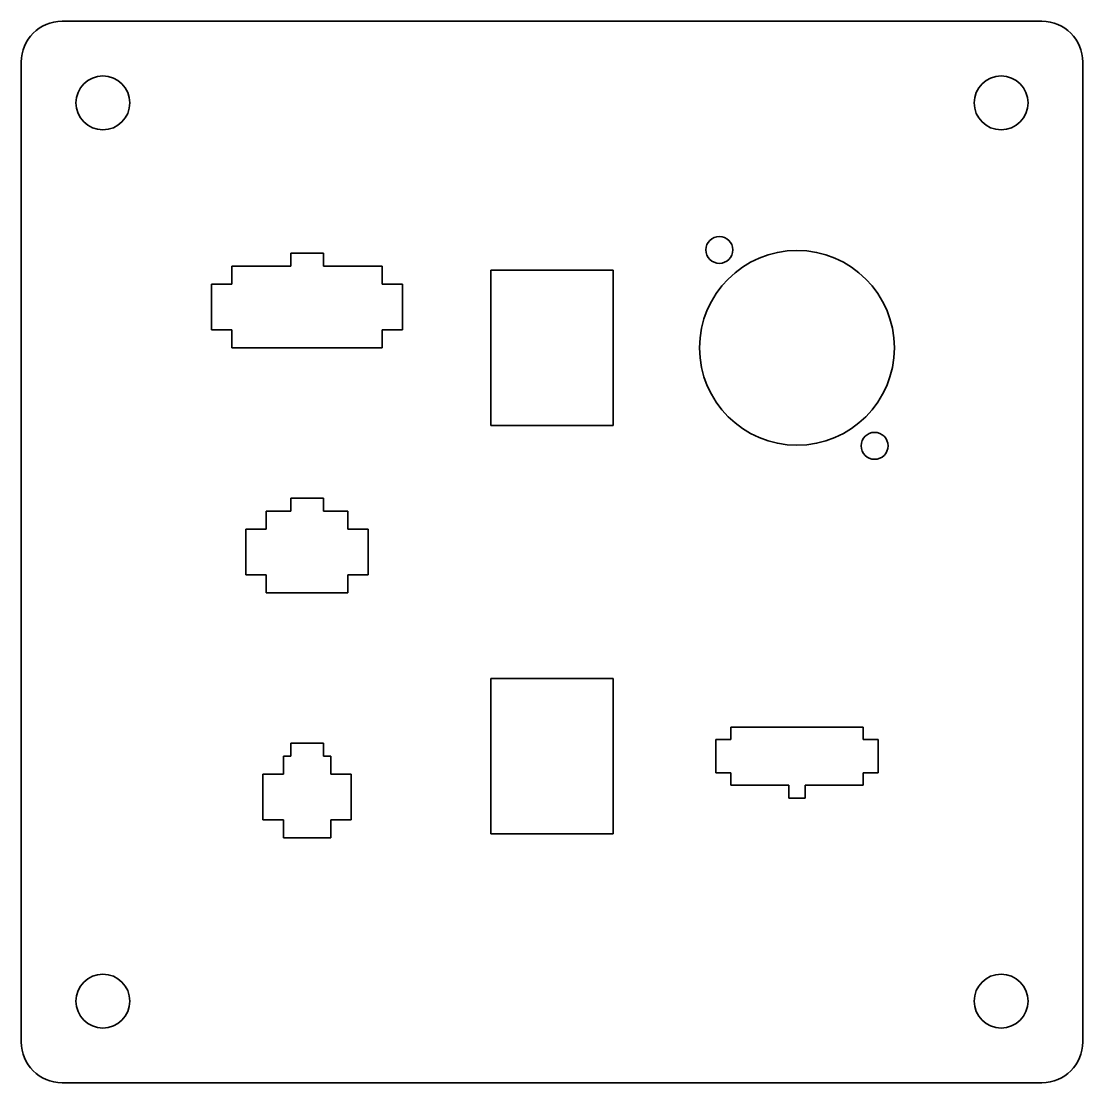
# Model space of a CAD drawing. Header units: inches. Extents: x 0 to 130, y 0 to 130.
import ezdxf

# ---------------------------------------------------------------- set-up
doc = ezdxf.new("R2010")
doc.units = ezdxf.units.IN
doc.header["$MEASUREMENT"] = 0
doc.layers.add('SIMUMAK Visible (ISO)', color=7, linetype='Continuous', lineweight=35)

# ---------------------------------------------------------------- blocks, each defined once
blk = doc.blocks.new('SIL-V025-FRONTPANEL01_Sheet_SIL-V025-FRONTPANEL01')
at = {"layer": 'SIMUMAK Visible (ISO)'}
for p, q in [((60, 65), (-60, 65)), ((-65, 60), (-65, -60)), ((65, -60), (65, 60)), ((-32, 35), (-32, 36.6)), ((-32, 36.6), (-28, 36.6)), ((-28, 36.6), (-28, 35)), ((-39.2, 35), (-32, 35)), ((-39.2, 32.8), (-39.2, 35)), ((-28, 35), (-20.8, 35)), ((-20.8, 35), (-20.8, 32.8)), ((-7.5, 34.5), (7.5, 34.5)), ((-7.5, 15.5), (-7.5, 34.5)), ((7.5, 34.5), (7.5, 15.5)), ((-41.7, 32.8), (-39.2, 32.8)), ((-41.7, 27.2), (-41.7, 32.8)), ((-20.8, 32.8), (-18.3, 32.8)), ((-18.3, 32.8), (-18.3, 27.2)), ((-39.2, 27.2), (-41.7, 27.2)), ((-39.2, 25), (-39.2, 27.2)), ((-18.3, 27.2), (-20.8, 27.2)), ((-20.8, 27.2), (-20.8, 25)), ((-20.8, 25), (-39.2, 25)), ((7.5, 15.5), (-7.5, 15.5)), ((-32, 5), (-32, 6.6)), ((-32, 6.6), (-28, 6.6)), ((-28, 6.6), (-28, 5)), ((-35, 5), (-32, 5)), ((-35, 2.8), (-35, 5)), ((-28, 5), (-25, 5)), ((-25, 5), (-25, 2.8)), ((-37.5, 2.8), (-35, 2.8)), ((-37.5, -2.8), (-37.5, 2.8)), ((-25, 2.8), (-22.5, 2.8)), ((-22.5, 2.8), (-22.5, -2.8)), ((-35, -2.8), (-37.5, -2.8)), ((-35, -5), (-35, -2.8)), ((-22.5, -2.8), (-25, -2.8)), ((-25, -2.8), (-25, -5)), ((-25, -5), (-35, -5)), ((-7.5, -15.5), (7.5, -15.5)), ((-7.5, -34.5), (-7.5, -15.5)), ((7.5, -15.5), (7.5, -34.5)), ((21.895, -21.445), (38.105, -21.445)), ((21.895, -22.97), (21.895, -21.445)), ((38.105, -21.445), (38.105, -22.97)), ((20.055, -22.97), (21.895, -22.97)), ((20.055, -27.03), (20.055, -22.97)), ((38.105, -22.97), (39.945, -22.97)), ((39.945, -22.97), (39.945, -27.03)), ((-32, -25), (-32, -23.4)), ((-32, -23.4), (-28, -23.4)), ((-28, -23.4), (-28, -25)), ((-32.9, -27.2), (-32.9, -25)), ((-32.9, -25), (-32, -25)), ((-28, -25), (-27.1, -25)), ((-27.1, -25), (-27.1, -27.2)), ((-35.4, -27.2), (-32.9, -27.2)), ((-35.4, -32.8), (-35.4, -27.2)), ((-27.1, -27.2), (-24.6, -27.2)), ((-24.6, -27.2), (-24.6, -32.8)), ((21.895, -27.03), (20.055, -27.03)), ((21.895, -28.555), (21.895, -27.03)), ((39.945, -27.03), (38.105, -27.03)), ((38.105, -27.03), (38.105, -28.555)), ((29.01, -28.555), (21.895, -28.555)), ((29.01, -30.155), (29.01, -28.555)), ((30.99, -28.555), (30.99, -30.155)), ((38.105, -28.555), (30.99, -28.555)), ((30.99, -30.155), (29.01, -30.155)), ((-32.9, -32.8), (-35.4, -32.8)), ((-32.9, -35), (-32.9, -32.8)), ((-24.6, -32.8), (-27.1, -32.8)), ((-27.1, -32.8), (-27.1, -35)), ((-27.1, -35), (-32.9, -35)), ((7.5, -34.5), (-7.5, -34.5)), ((-60, -65), (60, -65))]:
    blk.add_line(p, q, dxfattribs=at)
for centre, radius in [((-55, 55), 3.3), ((55, 55), 3.3), ((20.5, 37), 1.65), ((30, 25), 11.925), ((39.5, 13), 1.65), ((-55, -55), 3.3), ((55, -55), 3.3)]:
    blk.add_circle(centre, radius, dxfattribs=at)
at = {"layer": 'SIMUMAK Visible (ISO)', "extrusion": (0, 0, -1)}
for centre, start, end in [((60, 60), 0, 90), ((-60, 60), 90, 180), ((60, -60), 270, 0), ((-60, -60), 180, 270)]:
    blk.add_arc(centre, 5, start, end, dxfattribs=at)

msp = doc.modelspace()

# ---------------------------------------------------------------- block references
msp.add_blockref('SIL-V025-FRONTPANEL01_Sheet_SIL-V025-FRONTPANEL01', (65, 65))

doc.saveas('drawing.dxf')
